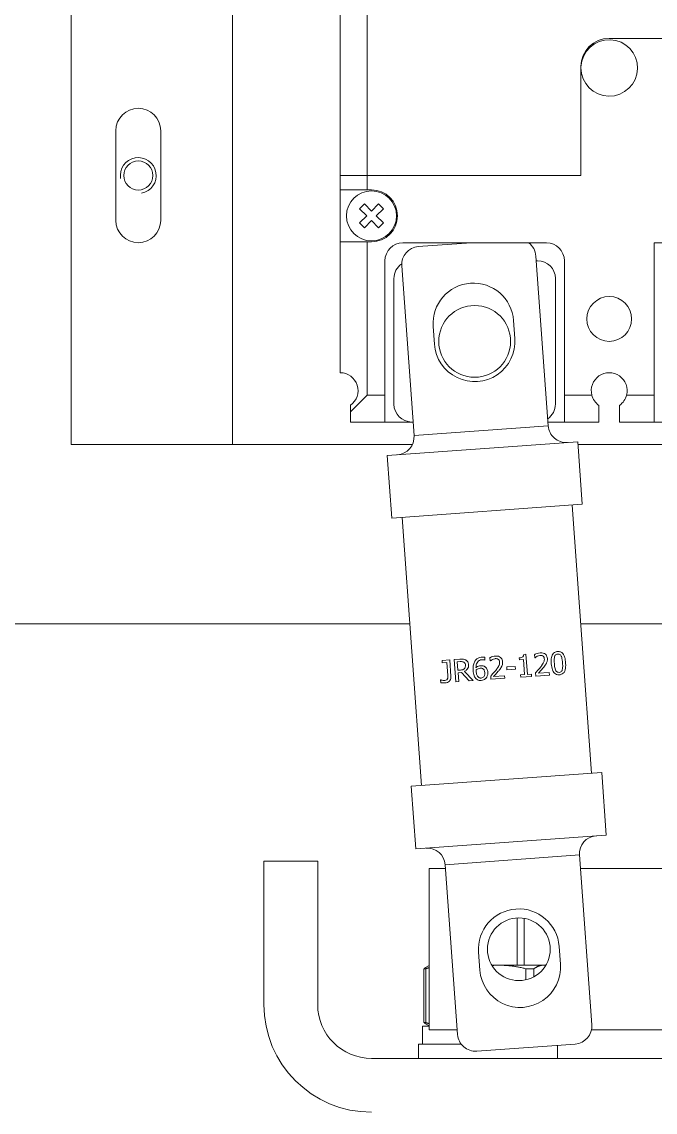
# Model space of a CAD drawing. Header units: millimetres. Extents: x 0 to 5940, y 0 to 4200.
# Drawn here: x 4424.8 to 4495.4, y 1866.2 to 1987.8 of the extents above; entities that cross this region are included whole.
import ezdxf

# ---------------------------------------------------------------- set-up
doc = ezdxf.new("R2010")
doc.units = ezdxf.units.MM
doc.header["$LTSCALE"] = 10
doc.layers.add('가시적인 것(ISO)', color=3, linetype='Continuous', lineweight=5, true_color=0x00ff00)
doc.layers.add('가시적인 좁은 것(ISO)', color=3, linetype='Continuous', lineweight=5, true_color=0x00ff00)

msp = doc.modelspace()

# ---------------------------------------------------------------- linework, layer by layer
at = {"layer": '가시적인 것(ISO)'}
for p, q in [((4430.323, 2100.688), (4430.323, 1940.688)), ((4448.323, 1940.688), (4448.323, 2100.688)), ((4463.323, 1995.688), (4463.323, 1970.688)), ((4460.323, 1994.188), (4460.323, 1970.688)), ((4520.323, 1985.988), (4490.323, 1985.988)), ((4487.173, 1970.688), (4487.173, 1982.838)), ((4435.323, 1965.688), (4435.323, 1975.688)), ((4440.323, 1975.688), (4440.323, 1965.688)), ((4460.323, 1970.688), (4463.323, 1970.688)), ((4460.323, 1969.088), (4460.323, 1970.688)), ((4463.323, 1969.088), (4463.323, 1970.688)), ((4463.323, 1970.688), (4487.173, 1970.688)), ((4460.323, 1963.288), (4460.323, 1969.088)), ((4463.323, 1969.088), (4460.323, 1969.088)), ((4463.323, 1969.088), (4463.823, 1969.088)), ((4463.027, 1967.514), (4462.497, 1966.983)), ((4463.823, 1966.718), (4463.027, 1967.514)), ((4464.618, 1967.514), (4463.823, 1966.718)), ((4465.148, 1966.983), (4464.618, 1967.514)), ((4462.497, 1966.983), (4463.292, 1966.188)), ((4463.292, 1966.188), (4462.497, 1965.392)), ((4464.353, 1966.188), (4465.148, 1966.983)), ((4465.148, 1965.392), (4464.353, 1966.188)), ((4462.497, 1965.392), (4463.027, 1964.862)), ((4463.027, 1964.862), (4463.823, 1965.657)), ((4463.823, 1965.657), (4464.618, 1964.862)), ((4464.618, 1964.862), (4465.148, 1965.392)), ((4460.323, 1948.688), (4460.323, 1963.288)), ((4460.323, 1963.288), (4463.323, 1963.288)), ((4463.323, 1963.288), (4463.823, 1963.288)), ((4463.323, 1946.188), (4463.323, 1963.288)), ((4483.323, 1963.188), (4467.323, 1963.188)), ((4469.04, 1962.761), (4474.924, 1963.188)), ((4495.323, 1946.188), (4495.323, 1963.188)), ((4515.323, 1963.188), (4495.323, 1963.188)), ((4465.323, 1946.188), (4465.323, 1961.188)), ((4483.527, 1942.757), (4482.151, 1961.707)), ((4482.323, 1961.188), (4482.189, 1961.188)), ((4485.323, 1946.188), (4485.323, 1961.188)), ((4467.191, 1960.621), (4468.566, 1941.671)), ((4466.323, 1959.188), (4466.323, 1945.188)), ((4484.323, 1945.188), (4484.323, 1959.188)), ((4470.834, 1951.862), (4470.69, 1953.857)), ((4479.666, 1954.508), (4479.811, 1952.514)), ((4461.473, 1944.338), (4463.323, 1946.188)), ((4465.323, 1946.188), (4463.323, 1946.188)), ((4465.323, 1946.188), (4465.323, 1943.188)), ((4488.385, 1946.188), (4485.323, 1946.188)), ((4485.323, 1943.188), (4485.323, 1946.188)), ((4495.323, 1946.188), (4492.26, 1946.188)), ((4495.323, 1946.188), (4495.323, 1943.188)), ((4461.473, 1944.338), (4461.473, 1945.051)), ((4461.473, 1943.188), (4461.473, 1944.338)), ((4489.173, 1945.048), (4489.173, 1943.188)), ((4491.473, 1943.188), (4491.473, 1945.048)), ((4465.323, 1943.188), (4461.473, 1943.188)), ((4465.323, 1943.188), (4468.323, 1943.188)), ((4468.323, 1943.188), (4468.456, 1943.188)), ((4468.566, 1941.671), (4483.527, 1942.757)), ((4483.496, 1943.188), (4485.323, 1943.188)), ((4489.173, 1943.188), (4485.323, 1943.188)), ((4495.323, 1943.188), (4491.473, 1943.188)), ((4495.323, 1943.188), (4498.323, 1943.188)), ((4430.323, 1940.688), (4445.323, 1940.688)), ((4445.323, 1940.688), (4448.323, 1940.688)), ((4448.323, 1940.688), (4454.323, 1940.688)), ((4468.388, 1940.688), (4454.323, 1940.688)), ((4486.814, 1940.991), (4465.57, 1939.448)), ((4487.321, 1934.009), (4486.814, 1940.991)), ((4498.388, 1940.688), (4486.836, 1940.688)), ((4466.077, 1932.466), (4465.57, 1939.448)), ((4466.077, 1932.466), (4487.321, 1934.009)), ((4488.346, 1904.004), (4486.174, 1933.926)), ((4469.396, 1902.628), (4467.223, 1932.55)), ((4468.085, 1920.688), (4353.323, 1920.688)), ((4498.085, 1920.688), (4487.135, 1920.688)), ((4480.786, 1917.263), (4481.045, 1917.282)), ((4481.208, 1915.035), (4481.045, 1917.282)), ((4482.006, 1917.246), (4482.032, 1916.89)), ((4471.684, 1916.594), (4472.542, 1916.656)), ((4471.684, 1916.594), (4471.703, 1916.329)), ((4472.23, 1916.368), (4471.703, 1916.329)), ((4472.23, 1916.368), (4472.336, 1914.915)), ((4472.676, 1914.811), (4472.542, 1916.656)), ((4473.031, 1916.692), (4473.674, 1916.738)), ((4473.031, 1916.692), (4473.212, 1914.198)), ((4473.713, 1916.453), (4473.384, 1916.429)), ((4473.452, 1915.491), (4473.384, 1916.429)), ((4476.471, 1916.631), (4476.447, 1916.952)), ((4476.471, 1916.631), (4476.457, 1916.63)), ((4477.019, 1916.884), (4477.045, 1916.528)), ((4477.063, 1916.53), (4477.045, 1916.528)), ((4480.296, 1916.878), (4480.313, 1916.65)), ((4480.765, 1916.683), (4480.313, 1916.65)), ((4480.765, 1916.683), (4480.886, 1915.011)), ((4482.05, 1916.892), (4482.032, 1916.89)), ((4473.452, 1915.491), (4473.743, 1915.512)), ((4473.852, 1915.242), (4473.472, 1915.215)), ((4473.544, 1914.222), (4473.472, 1915.215)), ((4474.712, 1914.307), (4473.852, 1915.242)), ((4474.176, 1915.359), (4475.142, 1914.338)), ((4477.115, 1914.837), (4477.141, 1914.484)), ((4477.433, 1914.795), (4478.657, 1914.884)), ((4478.678, 1914.595), (4478.657, 1914.884)), ((4478.891, 1915.86), (4479.835, 1915.928)), ((4478.891, 1915.86), (4478.913, 1915.557)), ((4479.857, 1915.625), (4478.913, 1915.557)), ((4479.857, 1915.625), (4479.835, 1915.928)), ((4480.434, 1914.979), (4480.886, 1915.011)), ((4480.434, 1914.979), (4480.452, 1914.724)), ((4481.669, 1914.812), (4480.452, 1914.724)), ((4481.208, 1915.035), (4481.65, 1915.067)), ((4481.669, 1914.812), (4481.65, 1915.067)), ((4482.102, 1915.199), (4482.127, 1914.846)), ((4483.665, 1914.957), (4482.127, 1914.846)), ((4482.42, 1915.157), (4483.644, 1915.246)), ((4483.665, 1914.957), (4483.644, 1915.246)), ((4471.521, 1914.411), (4471.539, 1914.412)), ((4471.521, 1914.411), (4471.544, 1914.091)), ((4473.544, 1914.222), (4473.212, 1914.198)), ((4475.142, 1914.338), (4474.712, 1914.307)), ((4478.678, 1914.595), (4477.141, 1914.484)), ((4468.249, 1902.545), (4489.493, 1904.088)), ((4490, 1897.106), (4489.493, 1904.088)), ((4468.756, 1895.564), (4468.249, 1902.545)), ((4490, 1897.106), (4468.756, 1895.564)), ((4457.823, 1894.188), (4451.823, 1894.188)), ((4451.823, 1894.188), (4451.823, 1878.188)), ((4457.823, 1894.188), (4457.823, 1878.188)), ((4487.003, 1894.883), (4472.043, 1893.797)), ((4488.379, 1875.933), (4487.003, 1894.883)), ((4472.074, 1893.366), (4470.247, 1893.366)), ((4470.247, 1893.366), (4470.247, 1875.366)), ((4472.043, 1893.797), (4473.419, 1874.847)), ((4502.074, 1893.366), (4487.113, 1893.366)), ((4480.823, 1882.588), (4480.823, 1887.819)), ((4484.735, 1884.692), (4484.88, 1882.697)), ((4475.904, 1882.046), (4475.759, 1884.04)), ((4469.67, 1882.189), (4469.886, 1882.189)), ((4469.67, 1882.189), (4469.67, 1876.186)), ((4469.886, 1876.186), (4469.886, 1882.189)), ((4470.247, 1882.544), (4469.93, 1882.361)), ((4478.016, 1882.588), (4477.233, 1882.588)), ((4482.953, 1882.588), (4478.016, 1882.588)), ((4481.037, 1882.189), (4481.93, 1882.189)), ((4481.037, 1882.189), (4481.037, 1880.957)), ((4481.93, 1881.298), (4481.93, 1882.189)), ((4483.262, 1882.588), (4482.953, 1882.588)), ((4469.886, 1876.186), (4469.67, 1876.186)), ((4470.247, 1875.831), (4469.93, 1876.014)), ((4470.247, 1875.788), (4469.523, 1875.788)), ((4469.523, 1875.788), (4469.523, 1873.788)), ((4470.247, 1875.366), (4473.381, 1875.366)), ((4488.339, 1875.366), (4503.381, 1875.366)), ((4469.073, 1873.788), (4473.816, 1873.788)), ((4469.073, 1872.188), (4469.073, 1873.788)), ((4475.558, 1872.997), (4486.529, 1873.794)), ((4484.573, 1872.188), (4484.573, 1873.651)), ((4463.823, 1872.188), (4549.823, 1872.188))]:
    msp.add_line(p, q, dxfattribs=at)
for centre, radius in [((4437.823, 1970.688), 1.621), ((4463.823, 1966.188), 2.79), ((4475.323, 1952.188), 4), ((4490.323, 1954.688), 2.5), ((4480.247, 1884.366), 3.5)]:
    msp.add_circle(centre, radius, dxfattribs=at)
for centre, radius, start, end in [((4490.323, 1982.838), 3.15, 90, 180), ((4490.323, 1982.688), 3.15, 180, 177.37042), ((4490.323, 1982.838), 3.15, 180.09028, 180.09793), ((4437.823, 1975.688), 2.5, 0, 180), ((4463.823, 1966.188), 2.9, 270, 90), ((4437.823, 1965.688), 2.5, 180, 0), ((4467.323, 1961.188), 2, 90, 180), ((4469.185, 1960.766), 2, 94.15294, 184.15294), ((4480.156, 1961.562), 2, 4.15294, 54.35696), ((4483.323, 1961.188), 2, 0, 90), ((4482.323, 1959.188), 2, 0, 90), ((4468.323, 1959.188), 2, 124.61709, 180), ((4475.178, 1954.183), 4.5, 4.15294, 184.15294), ((4475.323, 1952.188), 4.5, 184.15294, 4.15294), ((4460.323, 1946.688), 2, 305.09963, 90), ((4490.323, 1946.684), 2, 345.63173, 194.36827), ((4468.323, 1945.188), 2, 180, 270), ((4482.323, 1945.188), 2, 304.9939, 0), ((4490.323, 1946.684), 2, 194.36827, 234.90037), ((4490.323, 1946.684), 2, 305.09963, 345.63173), ((4485.522, 1942.902), 2, 184.15294, 274.15294), ((4466.572, 1941.526), 2, 274.15294, 4.15294), ((4488.998, 1895.028), 2, 94.15294, 184.15294), ((4470.048, 1893.652), 2, 4.15294, 94.15294), ((4480.247, 1884.366), 4.5, 4.15294, 184.15294), ((4480.392, 1882.372), 4.5, 184.15294, 4.15294), ((4463.823, 1878.188), 12, 180, 270), ((4463.823, 1878.188), 6, 180, 270), ((4486.384, 1875.788), 2, 274.15294, 4.15294), ((4475.413, 1874.992), 2, 184.15294, 274.15294)]:
    msp.add_arc(centre, radius, start, end, dxfattribs=at)
for points, knots in [([(4480.786, 1917.263), (4480.786, 1917.21), (4480.779, 1917.156), (4480.751, 1917.075), (4480.736, 1917.046), (4480.698, 1917), (4480.673, 1916.978), (4480.57, 1916.923), (4480.496, 1916.905), (4480.385, 1916.886), (4480.34, 1916.881), (4480.296, 1916.878)], [-0.096582914, -0.096582914, -0.096582914, -0.096582914, -0.0680224, -0.0680224, -0.049809117, -0.049809117, -0.035054266, -0.035054266, -0.013701559, -0.013701559, 0, 0, 0, 0]), ([(4482.634, 1917.442), (4482.386, 1917.424), (4482.164, 1917.326), (4482.044, 1917.267), (4482.025, 1917.257), (4482.006, 1917.246)], [-0.043738972, -0.043738972, -0.043738972, -0.043738972, -0.007043225, -0.007043225, 0, 0, 0, 0]), ([(4483.427, 1916.811), (4483.422, 1916.883), (4483.409, 1916.955), (4483.363, 1917.086), (4483.332, 1917.144), (4483.245, 1917.258), (4483.182, 1917.313), (4483.013, 1917.408), (4482.907, 1917.434), (4482.745, 1917.446), (4482.689, 1917.446), (4482.634, 1917.442)], [-0.1343264, -0.1343264, -0.1343264, -0.1343264, -0.10925148, -0.10925148, -0.08555324, -0.08555324, -0.05652487, -0.05652487, -0.0192346, -0.0192346, 0, 0, 0, 0]), ([(4484.57, 1917.58), (4484.451, 1917.572), (4484.327, 1917.543), (4484.149, 1917.432), (4484.089, 1917.377), (4483.982, 1917.225), (4483.942, 1917.133), (4483.87, 1916.869), (4483.855, 1916.686), (4483.855, 1916.417), (4483.859, 1916.319), (4483.866, 1916.223)], [-0.19213758, -0.19213758, -0.19213758, -0.19213758, -0.14305276, -0.14305276, -0.11343656, -0.11343656, -0.08071915, -0.08071915, -0.02893899, -0.02893899, 0, 0, 0, 0]), ([(4484.237, 1917.014), (4484.253, 1917.066), (4484.275, 1917.113), (4484.328, 1917.188), (4484.359, 1917.221), (4484.458, 1917.282), (4484.522, 1917.299), (4484.59, 1917.304)], [-0.076496717, -0.076496717, -0.076496717, -0.076496717, -0.050061684, -0.050061684, -0.028043127, -0.028043127, 0, 0, 0, 0]), ([(4485.46, 1916.341), (4485.446, 1916.535), (4485.418, 1916.736), (4485.333, 1917.04), (4485.288, 1917.153), (4485.184, 1917.325), (4485.123, 1917.403), (4484.943, 1917.532), (4484.839, 1917.566), (4484.678, 1917.584), (4484.624, 1917.584), (4484.57, 1917.58)], [-0.2484827, -0.2484827, -0.2484827, -0.2484827, -0.16523082, -0.16523082, -0.10997307, -0.10997307, -0.06805964, -0.06805964, -0.02270361, -0.02270361, 0, 0, 0, 0]), ([(4484.59, 1917.304), (4484.641, 1917.307), (4484.695, 1917.304), (4484.776, 1917.28), (4484.824, 1917.26), (4484.914, 1917.175), (4484.947, 1917.128), (4484.974, 1917.071)], [-0.085739854, -0.085739854, -0.085739854, -0.085739854, -0.04527036, -0.04527036, -0.020131749, -0.020131749, 0, 0, 0, 0]), ([(4474.318, 1916.653), (4474.24, 1916.696), (4474.158, 1916.725), (4473.975, 1916.751), (4473.849, 1916.747), (4473.745, 1916.743), (4473.709, 1916.741), (4473.674, 1916.738)], [-0.054664366, -0.054664366, -0.054664366, -0.054664366, -0.034591986, -0.034591986, -0.011808294, -0.011808294, 0, 0, 0, 0]), ([(4473.713, 1916.453), (4473.832, 1916.461), (4473.907, 1916.456), (4474.01, 1916.441), (4474.065, 1916.425), (4474.115, 1916.397)], [-0.034060259, -0.034060259, -0.034060259, -0.034060259, -0.018377556, -0.018377556, 0, 0, 0, 0]), ([(4474.115, 1916.397), (4474.146, 1916.379), (4474.174, 1916.357), (4474.219, 1916.308), (4474.239, 1916.281), (4474.28, 1916.192), (4474.293, 1916.135), (4474.297, 1916.077)], [-0.044371603, -0.044371603, -0.044371603, -0.044371603, -0.029728462, -0.029728462, -0.01746242, -0.01746242, 0, 0, 0, 0]), ([(4474.176, 1915.359), (4474.269, 1915.402), (4474.356, 1915.458), (4474.475, 1915.577), (4474.531, 1915.642), (4474.612, 1915.809), (4474.633, 1915.895), (4474.644, 1916.033), (4474.644, 1916.081), (4474.641, 1916.128)], [-0.1196822, -0.1196822, -0.1196822, -0.1196822, -0.0707649, -0.0707649, -0.04154706, -0.04154706, -0.0142504, -0.0142504, 0, 0, 0, 0]), ([(4474.297, 1916.077), (4474.3, 1916.029), (4474.3, 1915.98), (4474.289, 1915.875), (4474.276, 1915.835), (4474.248, 1915.759), (4474.22, 1915.714), (4474.184, 1915.675)], [-0.031333941, -0.031333941, -0.031333941, -0.031333941, -0.024721506, -0.024721506, -0.016696328, -0.016696328, 0, 0, 0, 0]), ([(4474.641, 1916.128), (4474.636, 1916.186), (4474.627, 1916.244), (4474.596, 1916.349), (4474.576, 1916.396), (4474.525, 1916.477), (4474.476, 1916.546), (4474.365, 1916.625), (4474.342, 1916.64), (4474.318, 1916.653)], [-0.12463153, -0.12463153, -0.12463153, -0.12463153, -0.0812809, -0.0812809, -0.04256181, -0.04256181, -0.00868724, -0.00868724, 0, 0, 0, 0]), ([(4475.347, 1916.502), (4475.271, 1916.38), (4475.22, 1916.246), (4475.156, 1915.961), (4475.14, 1915.799), (4475.143, 1915.557), (4475.145, 1915.498), (4475.15, 1915.44)], [-0.12760007, -0.12760007, -0.12760007, -0.12760007, -0.07278553, -0.07278553, -0.01750933, -0.01750933, 0, 0, 0, 0]), ([(4476.162, 1916.966), (4476.078, 1916.96), (4475.995, 1916.947), (4475.84, 1916.904), (4475.768, 1916.875), (4475.622, 1916.795), (4475.516, 1916.724), (4475.394, 1916.574), (4475.369, 1916.539), (4475.347, 1916.502)], [-0.14152519, -0.14152519, -0.14152519, -0.14152519, -0.09859645, -0.09859645, -0.05876639, -0.05876639, -0.01308196, -0.01308196, 0, 0, 0, 0]), ([(4475.47, 1915.788), (4475.471, 1915.89), (4475.481, 1915.994), (4475.521, 1916.178), (4475.55, 1916.26), (4475.641, 1916.425), (4475.699, 1916.486), (4475.816, 1916.583), (4475.891, 1916.621), (4476.027, 1916.66), (4476.082, 1916.67), (4476.139, 1916.674)], [-0.10123763, -0.10123763, -0.10123763, -0.10123763, -0.08096199, -0.08096199, -0.06369577, -0.06369577, -0.04325844, -0.04325844, -0.01717021, -0.01717021, 0, 0, 0, 0]), ([(4475.976, 1916), (4475.895, 1915.994), (4475.815, 1915.978), (4475.674, 1915.923), (4475.603, 1915.885), (4475.512, 1915.821), (4475.49, 1915.805), (4475.47, 1915.788)], [-0.064215689, -0.064215689, -0.064215689, -0.064215689, -0.034180175, -0.034180175, -0.008184893, -0.008184893, 0, 0, 0, 0]), ([(4476.47, 1915.887), (4476.407, 1915.928), (4476.337, 1915.963), (4476.195, 1916), (4476.121, 1916.004), (4476.029, 1916.003), (4476.003, 1916.002), (4475.976, 1916)], [-0.048505632, -0.048505632, -0.048505632, -0.048505632, -0.027933514, -0.027933514, -0.008103981, -0.008103981, 0, 0, 0, 0]), ([(4476.139, 1916.674), (4476.288, 1916.685), (4476.386, 1916.654), (4476.436, 1916.638), (4476.447, 1916.634), (4476.457, 1916.63)], [-0.015949455, -0.015949455, -0.015949455, -0.015949455, -0.003274133, -0.003274133, 0, 0, 0, 0]), ([(4476.447, 1916.952), (4476.367, 1916.972), (4476.276, 1916.971), (4476.193, 1916.968), (4476.177, 1916.967), (4476.162, 1916.966)], [-0.025311614, -0.025311614, -0.025311614, -0.025311614, -0.004705461, -0.004705461, 0, 0, 0, 0]), ([(4477.647, 1917.08), (4477.452, 1917.066), (4477.259, 1917.003), (4477.061, 1916.907), (4477.04, 1916.896), (4477.019, 1916.884)], [-0.065944454, -0.065944454, -0.065944454, -0.065944454, -0.007184685, -0.007184685, 0, 0, 0, 0]), ([(4477.063, 1916.53), (4477.089, 1916.551), (4477.12, 1916.573), (4477.176, 1916.615), (4477.21, 1916.639), (4477.269, 1916.671), (4477.282, 1916.678), (4477.296, 1916.685)], [-0.034956599, -0.034956599, -0.034956599, -0.034956599, -0.020325539, -0.020325539, -0.004405499, -0.004405499, 0, 0, 0, 0]), ([(4477.296, 1916.685), (4477.378, 1916.726), (4477.48, 1916.767), (4477.609, 1916.786), (4477.626, 1916.788), (4477.643, 1916.789)], [-0.039082403, -0.039082403, -0.039082403, -0.039082403, -0.005165579, -0.005165579, 0, 0, 0, 0]), ([(4477.643, 1916.789), (4477.693, 1916.793), (4477.743, 1916.791), (4477.837, 1916.772), (4477.879, 1916.757), (4477.932, 1916.727), (4477.944, 1916.719), (4477.956, 1916.71)], [-0.033100109, -0.033100109, -0.033100109, -0.033100109, -0.018135955, -0.018135955, -0.004466706, -0.004466706, 0, 0, 0, 0]), ([(4478.44, 1916.449), (4478.435, 1916.524), (4478.421, 1916.599), (4478.371, 1916.736), (4478.337, 1916.796), (4478.252, 1916.899), (4478.192, 1916.955), (4478.024, 1917.044), (4477.932, 1917.068), (4477.774, 1917.084), (4477.71, 1917.084), (4477.647, 1917.08)], [-0.13851553, -0.13851553, -0.13851553, -0.13851553, -0.10579696, -0.10579696, -0.07581742, -0.07581742, -0.04769428, -0.04769428, -0.01899128, -0.01899128, 0, 0, 0, 0]), ([(4478.102, 1916.406), (4478.106, 1916.349), (4478.104, 1916.292), (4478.086, 1916.178), (4478.071, 1916.121), (4478.025, 1916.002), (4477.971, 1915.884), (4477.766, 1915.601), (4477.72, 1915.54), (4477.673, 1915.481)], [-0.24140122, -0.24140122, -0.24140122, -0.24140122, -0.17391099, -0.17391099, -0.10486596, -0.10486596, -0.02255702, -0.02255702, 0, 0, 0, 0]), ([(4477.956, 1916.71), (4477.974, 1916.697), (4477.99, 1916.682), (4478.02, 1916.648), (4478.033, 1916.629), (4478.067, 1916.57), (4478.085, 1916.524), (4478.098, 1916.445), (4478.101, 1916.425), (4478.102, 1916.406)], [-0.042373061, -0.042373061, -0.042373061, -0.042373061, -0.033335124, -0.033335124, -0.023979076, -0.023979076, -0.005860378, -0.005860378, 0, 0, 0, 0]), ([(4478.347, 1915.94), (4478.378, 1916.004), (4478.401, 1916.071), (4478.432, 1916.198), (4478.443, 1916.271), (4478.443, 1916.393), (4478.442, 1916.421), (4478.44, 1916.449)], [-0.070068024, -0.070068024, -0.070068024, -0.070068024, -0.03676824, -0.03676824, -0.008321381, -0.008321381, 0, 0, 0, 0]), ([(4482.05, 1916.892), (4482.077, 1916.913), (4482.108, 1916.937), (4482.163, 1916.977), (4482.199, 1917.002), (4482.259, 1917.035), (4482.271, 1917.041), (4482.282, 1917.047)], [-0.040520548, -0.040520548, -0.040520548, -0.040520548, -0.022590801, -0.022590801, -0.00433177, -0.00433177, 0, 0, 0, 0]), ([(4482.282, 1917.047), (4482.367, 1917.089), (4482.472, 1917.131), (4482.601, 1917.148), (4482.615, 1917.15), (4482.63, 1917.151)], [-0.044589648, -0.044589648, -0.044589648, -0.044589648, -0.005152712, -0.005152712, 0, 0, 0, 0]), ([(4482.63, 1917.151), (4482.681, 1917.155), (4482.732, 1917.153), (4482.827, 1917.133), (4482.871, 1917.118), (4482.922, 1917.087), (4482.933, 1917.08), (4482.943, 1917.072)], [-0.037579311, -0.037579311, -0.037579311, -0.037579311, -0.020041038, -0.020041038, -0.004226416, -0.004226416, 0, 0, 0, 0]), ([(4483.089, 1916.768), (4483.093, 1916.709), (4483.091, 1916.651), (4483.072, 1916.534), (4483.056, 1916.477), (4483.005, 1916.348), (4482.948, 1916.23), (4482.742, 1915.949), (4482.701, 1915.895), (4482.66, 1915.843)], [-0.24322409, -0.24322409, -0.24322409, -0.24322409, -0.1786975, -0.1786975, -0.11148259, -0.11148259, -0.02130704, -0.02130704, 0, 0, 0, 0]), ([(4482.943, 1917.072), (4482.964, 1917.057), (4482.983, 1917.038), (4483.021, 1916.991), (4483.036, 1916.965), (4483.057, 1916.921), (4483.067, 1916.893), (4483.078, 1916.849), (4483.081, 1916.834), (4483.084, 1916.81), (4483.086, 1916.801), (4483.087, 1916.785), (4483.088, 1916.776), (4483.089, 1916.768)], [-0.029766651, -0.029766651, -0.029766651, -0.029766651, -0.024908252, -0.024908252, -0.018741001, -0.018741001, -0.009785928, -0.009785928, -0.005020468, -0.005020468, -0.002530164, -0.002530164, 0, 0, 0, 0]), ([(4483.031, 1915.852), (4483.132, 1915.976), (4483.231, 1916.103), (4483.316, 1916.266), (4483.325, 1916.284), (4483.334, 1916.302)], [-0.058388351, -0.058388351, -0.058388351, -0.058388351, -0.006404227, -0.006404227, 0, 0, 0, 0]), ([(4483.334, 1916.302), (4483.337, 1916.309), (4483.34, 1916.315), (4483.387, 1916.419), (4483.406, 1916.503), (4483.422, 1916.59), (4483.427, 1916.632), (4483.43, 1916.697), (4483.43, 1916.719), (4483.43, 1916.753), (4483.429, 1916.765), (4483.428, 1916.788), (4483.428, 1916.799), (4483.427, 1916.811)], [-0.041730854, -0.041730854, -0.041730854, -0.041730854, -0.040755563, -0.040755563, -0.026443955, -0.026443955, -0.013616295, -0.013616295, -0.006919751, -0.006919751, -0.003473502, -0.003473502, 0, 0, 0, 0]), ([(4483.866, 1916.223), (4483.884, 1915.975), (4483.922, 1915.734), (4484.038, 1915.407), (4484.087, 1915.321), (4484.184, 1915.184), (4484.246, 1915.124), (4484.405, 1915.024), (4484.501, 1914.996), (4484.65, 1914.98), (4484.705, 1914.98), (4484.758, 1914.984)], [-0.15522523, -0.15522523, -0.15522523, -0.15522523, -0.11526984, -0.11526984, -0.09057648, -0.09057648, -0.06060292, -0.06060292, -0.02226908, -0.02226908, 0, 0, 0, 0]), ([(4484.205, 1916.248), (4484.191, 1916.446), (4484.186, 1916.63), (4484.2, 1916.847), (4484.212, 1916.935), (4484.237, 1917.014)], [-0.065652352, -0.065652352, -0.065652352, -0.065652352, -0.025942246, -0.025942246, 0, 0, 0, 0]), ([(4484.345, 1915.502), (4484.285, 1915.63), (4484.262, 1915.756), (4484.23, 1915.948), (4484.215, 1916.109), (4484.205, 1916.248)], [-0.058431832, -0.058431832, -0.058431832, -0.058431832, -0.041804299, -0.041804299, 0, 0, 0, 0]), ([(4484.758, 1914.984), (4484.875, 1914.992), (4484.99, 1915.02), (4485.166, 1915.123), (4485.232, 1915.182), (4485.344, 1915.341), (4485.384, 1915.436), (4485.443, 1915.655), (4485.459, 1915.775), (4485.47, 1915.967), (4485.471, 1916.037), (4485.469, 1916.185), (4485.465, 1916.263), (4485.46, 1916.341)], [-0.20160662, -0.20160662, -0.20160662, -0.20160662, -0.15300281, -0.15300281, -0.11756835, -0.11756835, -0.08146058, -0.08146058, -0.04449837, -0.04449837, -0.0233245, -0.0233245, 0, 0, 0, 0]), ([(4484.974, 1917.071), (4484.993, 1917.033), (4485.009, 1916.992), (4485.048, 1916.869), (4485.066, 1916.78), (4485.09, 1916.618), (4485.098, 1916.561), (4485.107, 1916.475), (4485.11, 1916.444), (4485.114, 1916.397), (4485.115, 1916.381), (4485.118, 1916.349), (4485.119, 1916.333), (4485.12, 1916.316)], [-0.085290955, -0.085290955, -0.085290955, -0.085290955, -0.068202856, -0.068202856, -0.035915508, -0.035915508, -0.018985848, -0.018985848, -0.009746194, -0.009746194, -0.004929522, -0.004929522, 0, 0, 0, 0]), ([(4485.12, 1916.316), (4485.136, 1916.105), (4485.138, 1915.929), (4485.123, 1915.714), (4485.111, 1915.627), (4485.087, 1915.55)], [-0.065594075, -0.065594075, -0.065594075, -0.065594075, -0.025891416, -0.025891416, 0, 0, 0, 0]), ([(4471.988, 1914.075), (4472.089, 1914.082), (4472.193, 1914.102), (4472.368, 1914.174), (4472.441, 1914.22), (4472.54, 1914.318), (4472.585, 1914.37), (4472.651, 1914.513), (4472.669, 1914.585), (4472.68, 1914.711), (4472.68, 1914.762), (4472.676, 1914.811)], [-0.17753396, -0.17753396, -0.17753396, -0.17753396, -0.11471799, -0.11471799, -0.06474154, -0.06474154, -0.03813067, -0.03813067, -0.01501776, -0.01501776, 0, 0, 0, 0]), ([(4472.336, 1914.915), (4472.344, 1914.799), (4472.343, 1914.714), (4472.334, 1914.628), (4472.326, 1914.59), (4472.305, 1914.544), (4472.3, 1914.532), (4472.293, 1914.522)], [-0.030244565, -0.030244565, -0.030244565, -0.030244565, -0.016045663, -0.016045663, -0.004098835, -0.004098835, 0, 0, 0, 0]), ([(4474.184, 1915.675), (4474.159, 1915.646), (4474.132, 1915.622), (4474.056, 1915.574), (4474.015, 1915.561), (4473.916, 1915.532), (4473.828, 1915.519), (4473.743, 1915.512)], [-0.038112853, -0.038112853, -0.038112853, -0.038112853, -0.034136392, -0.034136392, -0.028350517, -0.028350517, 0, 0, 0, 0]), ([(4475.15, 1915.44), (4475.162, 1915.263), (4475.192, 1915.073), (4475.283, 1914.834), (4475.334, 1914.718), (4475.44, 1914.588), (4475.465, 1914.562), (4475.491, 1914.538)], [-0.14114964, -0.14114964, -0.14114964, -0.14114964, -0.05104751, -0.05104751, -0.01087401, -0.01087401, 0, 0, 0, 0]), ([(4475.487, 1915.548), (4475.577, 1915.613), (4475.65, 1915.647), (4475.769, 1915.695), (4475.844, 1915.712), (4475.922, 1915.717)], [-0.039470601, -0.039470601, -0.039470601, -0.039470601, -0.023917131, -0.023917131, 0, 0, 0, 0]), ([(4475.492, 1915.39), (4475.489, 1915.439), (4475.488, 1915.468), (4475.488, 1915.5), (4475.487, 1915.524), (4475.487, 1915.548)], [-0.009827418, -0.009827418, -0.009827418, -0.009827418, -0.0070958712, -0.0070958712, 0, 0, 0, 0]), ([(4475.718, 1914.744), (4475.688, 1914.772), (4475.662, 1914.805), (4475.608, 1914.892), (4475.585, 1914.946), (4475.526, 1915.094), (4475.503, 1915.244), (4475.492, 1915.39)], [-0.062624171, -0.062624171, -0.062624171, -0.062624171, -0.055022876, -0.055022876, -0.043905235, -0.043905235, 0, 0, 0, 0]), ([(4475.922, 1915.717), (4476.003, 1915.723), (4476.074, 1915.717), (4476.163, 1915.699), (4476.207, 1915.681), (4476.247, 1915.654)], [-0.027826064, -0.027826064, -0.027826064, -0.027826064, -0.014712007, -0.014712007, 0, 0, 0, 0]), ([(4476.448, 1915.232), (4476.456, 1915.121), (4476.451, 1915.012), (4476.4, 1914.86), (4476.373, 1914.811), (4476.3, 1914.726), (4476.26, 1914.694), (4476.159, 1914.643), (4476.1, 1914.629), (4476.04, 1914.625)], [-0.082343246, -0.082343246, -0.082343246, -0.082343246, -0.05235454, -0.05235454, -0.034489528, -0.034489528, -0.018544585, -0.018544585, 0, 0, 0, 0]), ([(4476.247, 1915.654), (4476.278, 1915.632), (4476.305, 1915.607), (4476.359, 1915.545), (4476.377, 1915.512), (4476.425, 1915.412), (4476.442, 1915.323), (4476.448, 1915.232)], [-0.045030136, -0.045030136, -0.045030136, -0.045030136, -0.036983834, -0.036983834, -0.027470808, -0.027470808, 0, 0, 0, 0]), ([(4476.787, 1915.27), (4476.778, 1915.397), (4476.751, 1915.524), (4476.668, 1915.689), (4476.624, 1915.761), (4476.523, 1915.85), (4476.497, 1915.87), (4476.47, 1915.887)], [-0.10955646, -0.10955646, -0.10955646, -0.10955646, -0.04070122, -0.04070122, -0.00974575, -0.00974575, 0, 0, 0, 0]), ([(4476.598, 1914.627), (4476.657, 1914.697), (4476.701, 1914.778), (4476.773, 1914.974), (4476.787, 1915.075), (4476.79, 1915.199), (4476.789, 1915.234), (4476.787, 1915.27)], [-0.05765717, -0.05765717, -0.05765717, -0.05765717, -0.036994725, -0.036994725, -0.010794869, -0.010794869, 0, 0, 0, 0]), ([(4477.673, 1915.481), (4477.586, 1915.37), (4477.444, 1915.198), (4477.173, 1914.901), (4477.144, 1914.869), (4477.115, 1914.837)], [-0.12092803, -0.12092803, -0.12092803, -0.12092803, -0.01294085, -0.01294085, 0, 0, 0, 0]), ([(4477.433, 1914.795), (4477.527, 1914.896), (4477.756, 1915.139), (4477.987, 1915.418), (4478.016, 1915.454), (4478.045, 1915.49)], [-0.1086404, -0.1086404, -0.1086404, -0.1086404, -0.01375066, -0.01375066, 0, 0, 0, 0]), ([(4478.045, 1915.49), (4478.143, 1915.611), (4478.241, 1915.737), (4478.326, 1915.896), (4478.337, 1915.918), (4478.347, 1915.94)], [-0.054341651, -0.054341651, -0.054341651, -0.054341651, -0.007314039, -0.007314039, 0, 0, 0, 0]), ([(4482.66, 1915.843), (4482.604, 1915.772), (4482.547, 1915.701), (4482.425, 1915.558), (4482.361, 1915.485), (4482.266, 1915.38), (4482.224, 1915.333), (4482.155, 1915.257), (4482.128, 1915.228), (4482.102, 1915.199)], [-0.081149666, -0.081149666, -0.081149666, -0.081149666, -0.057500776, -0.057500776, -0.032519083, -0.032519083, -0.012449824, -0.012449824, 0, 0, 0, 0]), ([(4482.42, 1915.157), (4482.499, 1915.243), (4482.58, 1915.331), (4482.758, 1915.527), (4482.859, 1915.641), (4482.983, 1915.791), (4483.007, 1915.821), (4483.031, 1915.852)], [-0.10738026, -0.10738026, -0.10738026, -0.10738026, -0.06296542, -0.06296542, -0.01265731, -0.01265731, 0, 0, 0, 0]), ([(4484.738, 1915.261), (4484.681, 1915.257), (4484.619, 1915.26), (4484.522, 1915.296), (4484.482, 1915.319), (4484.401, 1915.399), (4484.37, 1915.447), (4484.345, 1915.502)], [-0.069328676, -0.069328676, -0.069328676, -0.069328676, -0.039406517, -0.039406517, -0.018968207, -0.018968207, 0, 0, 0, 0]), ([(4485.087, 1915.55), (4485.071, 1915.499), (4485.051, 1915.454), (4485.004, 1915.385), (4484.975, 1915.35), (4484.873, 1915.282), (4484.805, 1915.266), (4484.738, 1915.261)], [-0.077549588, -0.077549588, -0.077549588, -0.077549588, -0.049182119, -0.049182119, -0.028074389, -0.028074389, 0, 0, 0, 0]), ([(4471.923, 1914.359), (4471.911, 1914.358), (4471.787, 1914.349), (4471.561, 1914.406), (4471.55, 1914.409), (4471.539, 1914.412)], [-0.091834642, -0.091834642, -0.091834642, -0.091834642, -0.004292055, -0.004292055, 0, 0, 0, 0]), ([(4471.544, 1914.091), (4471.673, 1914.073), (4471.848, 1914.069), (4471.962, 1914.073), (4471.976, 1914.074), (4471.988, 1914.075)], [-0.044168745, -0.044168745, -0.044168745, -0.044168745, -0.005003298, -0.005003298, 0, 0, 0, 0]), ([(4472.293, 1914.522), (4472.281, 1914.5), (4472.266, 1914.482), (4472.23, 1914.448), (4472.208, 1914.434), (4472.148, 1914.402), (4472.09, 1914.378), (4471.967, 1914.362), (4471.945, 1914.36), (4471.923, 1914.359)], [-0.091915659, -0.091915659, -0.091915659, -0.091915659, -0.071599429, -0.071599429, -0.047792735, -0.047792735, -0.00843318, -0.00843318, 0, 0, 0, 0]), ([(4475.491, 1914.538), (4475.555, 1914.479), (4475.627, 1914.433), (4475.766, 1914.377), (4475.851, 1914.353), (4475.996, 1914.349), (4476.026, 1914.35), (4476.057, 1914.352)], [-0.092496631, -0.092496631, -0.092496631, -0.092496631, -0.044501686, -0.044501686, -0.009486531, -0.009486531, 0, 0, 0, 0]), ([(4476.04, 1914.625), (4476.008, 1914.623), (4475.976, 1914.624), (4475.92, 1914.631), (4475.888, 1914.638), (4475.804, 1914.671), (4475.758, 1914.705), (4475.718, 1914.744)], [-0.040807808, -0.040807808, -0.040807808, -0.040807808, -0.027512539, -0.027512539, -0.016950541, -0.016950541, 0, 0, 0, 0]), ([(4476.057, 1914.352), (4476.148, 1914.359), (4476.237, 1914.378), (4476.376, 1914.44), (4476.455, 1914.482), (4476.558, 1914.582), (4476.579, 1914.604), (4476.598, 1914.627)], [-0.095788193, -0.095788193, -0.095788193, -0.095788193, -0.043485374, -0.043485374, -0.009067985, -0.009067985, 0, 0, 0, 0])]:
    msp.add_open_spline(points, degree=3, knots=knots, dxfattribs=at)
for points, weights in [([(4469.67, 1882.189), (4469.803, 1882.288), (4469.93, 1882.361)], [1.01056542855, 1.01569026566, 1.01769290025]), ([(4470.247, 1882.316), (4470.069, 1882.259), (4469.886, 1882.189)], [1.01623847863, 1.01417742431, 1.01056542855]), ([(4478.016, 1882.588), (4477.634, 1882.588), (4477.249, 1882.561)], [1, 1.00822789152, 1.01288848136]), ([(4481.037, 1882.189), (4479.45, 1882.588), (4478.016, 1882.588)], [1.01056542855, 1.03161221876, 1]), ([(4482.953, 1882.588), (4482.467, 1882.588), (4481.93, 1882.189)], [1, 1.03161221876, 1.01056542855]), ([(4483.242, 1882.554), (4483.096, 1882.588), (4482.953, 1882.588)], [1.01390215355, 1.00916337478, 1]), ([(4469.93, 1876.014), (4469.803, 1876.088), (4469.67, 1876.186)], [1.01769290025, 1.01569026566, 1.01056542855]), ([(4469.886, 1876.186), (4470.069, 1876.117), (4470.247, 1876.06)], [1.01056542855, 1.01417742442, 1.01623847875])]:
    msp.add_rational_spline(points, weights, degree=2, dxfattribs=at)
at = {"layer": '가시적인 좁은 것(ISO)'}
msp.add_line((4480.079, 1882.588), (4480.079, 1887.862), dxfattribs=at)
msp.add_arc((4437.823, 1970.688), 2, 280, 190, dxfattribs=at)

doc.saveas('drawing.dxf')
